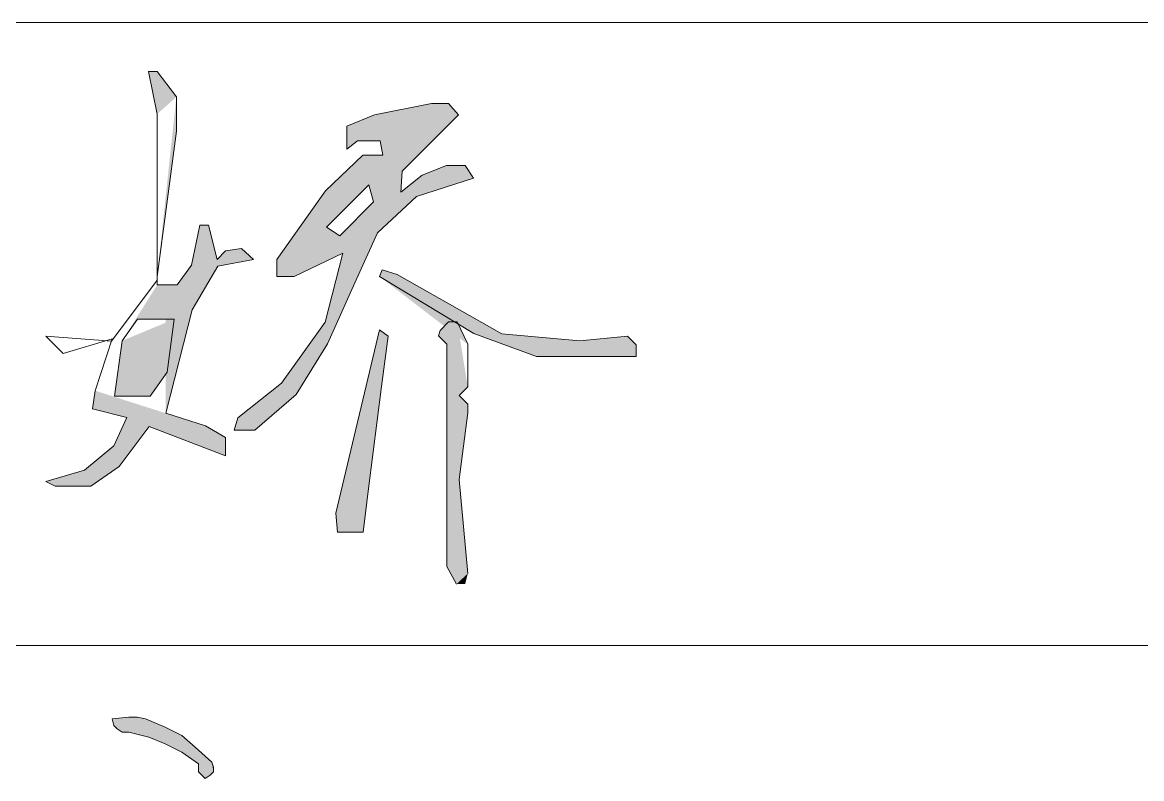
# Model space of a CAD drawing. Header units: millimetres. Extents: x 0 to 594, y 0 to 420.
# Drawn here: x 428.18 to 438.05, y 19.83 to 26.5 of the extents above; entities that cross this region are included whole.
import ezdxf

# ---------------------------------------------------------------- set-up
doc = ezdxf.new("R2010")
doc.units = ezdxf.units.MM
doc.header["$MEASUREMENT"] = 0
doc.linetypes.add('XKITLINE00', pattern=[0])

# ---------------------------------------------------------------- blocks, each defined once
blk = doc.blocks.new('*D20')
at = {"color": 6}
for points in [[(259.2362, 20.8677), (259.0897, 20.853), (259.1043, 20.7944)], [(259.2362, 20.8677), (259.1043, 20.7944), (259.1336, 20.7651)], [(259.2362, 20.8677), (259.1336, 20.7651), (259.1776, 20.7358)], [(259.2362, 20.8677), (259.1776, 20.7358), (259.2362, 20.7358)], [(259.9834, 20.3842), (259.3095, 20.8677), (259.2362, 20.8677)], [(259.2362, 20.8677), (259.2362, 20.7358), (259.412, 20.6918)], [(259.2362, 20.8677), (259.412, 20.6918), (259.5585, 20.6332)], [(259.2362, 20.8677), (259.5585, 20.6332), (259.705, 20.56)], [(259.9834, 20.3842), (259.2362, 20.8677), (259.705, 20.56)], [(259.9834, 20.3842), (259.3827, 20.853), (259.3095, 20.8677)], [(259.9834, 20.3842), (259.5585, 20.7797), (259.3827, 20.853)], [(259.9834, 20.3842), (259.705, 20.7065), (259.5585, 20.7797)], [(259.9834, 20.3842), (259.8223, 20.6039), (259.705, 20.7065)], [(259.9834, 20.3842), (259.705, 20.56), (259.8516, 20.4574)], [(259.9834, 20.3842), (259.9688, 20.4721), (259.8223, 20.6039)], [(259.9834, 20.3842), (259.8516, 20.4574), (259.8516, 20.3842)], [(259.9834, 20.3842), (259.9834, 20.4281), (259.9688, 20.4721)], [(259.9834, 20.3842), (259.8516, 20.3842), (259.9102, 20.3256)], [(259.9834, 20.3842), (259.9102, 20.3256), (259.9541, 20.3549)], [(259.9834, 20.3842), (259.9541, 20.3549), (259.9834, 20.3842)]]:
    blk.add_solid(points, dxfattribs=at)
blk = doc.blocks.new('*D12')
at = {"color": 6}
for points in [[(259.6561, 25.974), (259.4868, 26.2), (259.4112, 26.2)], [(259.6561, 25.974), (259.4112, 26.2), (259.4868, 25.8235)], [(259.4868, 24.3898), (259.6561, 25.6723), (259.6561, 25.974)], [(260.0146, 24.541), (259.8642, 24.8428), (259.7885, 24.4904)], [(260.0146, 24.541), (259.9398, 24.8428), (259.8642, 24.8428)], [(259.3129, 24.0132), (260.0216, 24.482), (260.2308, 24.6369)], [(259.3129, 24.0132), (260.2308, 24.6369), (260.0146, 24.541)], [(260.2308, 24.6369), (260.0902, 24.6167), (260.0146, 24.541)], [(260.0216, 24.482), (260.3356, 24.5399), (260.2308, 24.6369)], [(259.3129, 24.0132), (260.0146, 24.541), (259.663, 24.315)], [(259.3129, 24.0132), (259.7947, 24.0959), (260.0216, 24.482)], [(260.0146, 24.541), (259.7885, 24.4904), (259.663, 24.315)], [(259.1775, 23.8224), (259.3129, 24.0132), (259.4868, 24.315)], [(259.3129, 24.0132), (259.663, 24.315), (259.4868, 24.315)], [(259.3129, 24.0132), (259.5625, 24.0132), (259.7947, 24.0959)], [(259.5625, 24.0132), (259.5625, 23.1829), (259.7947, 24.0959)], [(259.6381, 24.0132), (259.4259, 23.3342), (259.1095, 23.3342)], [(259.6381, 24.0132), (259.1095, 23.3342), (259.1775, 23.8224)], [(259.6381, 24.0132), (259.5747, 23.5453), (259.4259, 23.3342)], [(259.5625, 24.0132), (259.6381, 24.0132), (259.5747, 23.5453)], [(259.5625, 23.1829), (259.6381, 24.0132), (259.5747, 23.5453)], [(259.6381, 24.0132), (259.6381, 24.0132), (259.5747, 23.5453)], [(258.9402, 23.3816), (258.9166, 23.2208), (259.2183, 23.146)], [(258.9402, 23.3816), (259.2183, 23.146), (259.4158, 23.0658)], [(258.9402, 23.3816), (259.4158, 23.0658), (260.0902, 22.8064)], [(258.9402, 23.3816), (260.0902, 22.8064), (260.0902, 22.9697)], [(258.9402, 23.3816), (260.0902, 22.9697), (259.9141, 23.0703)], [(258.9402, 23.3816), (259.9141, 23.0703), (259.5625, 23.1829)], [(259.2183, 23.146), (259.1056, 22.8942), (259.1519, 22.7142)], [(259.2183, 23.146), (259.1519, 22.7142), (259.4158, 23.0658)], [(259.1056, 22.8942), (258.8456, 22.6801), (258.9008, 22.538)], [(259.1056, 22.8942), (258.9008, 22.538), (259.1519, 22.7142)], [(258.8456, 22.6801), (258.5061, 22.5795), (258.5863, 22.538)], [(258.8456, 22.6801), (258.5863, 22.538), (258.9008, 22.538)]]:
    blk.add_solid(points, dxfattribs=at)
blk = doc.blocks.new('*D13')
at = {"color": 6}
for points in [[(260.9806, 24.8237), (261.9052, 25.9171), (261.4769, 25.4605)], [(261.3537, 25.1993), (261.9052, 25.9171), (260.9806, 24.8237)], [(261.9052, 25.9171), (261.4024, 25.8166), (261.1604, 25.7153)], [(261.9052, 25.9171), (261.1604, 25.7153), (261.2519, 25.5881)], [(261.9052, 25.9171), (261.2519, 25.5881), (261.4531, 25.5881)], [(261.3537, 25.1993), (262.1439, 25.8152), (262.0565, 25.9171)], [(261.3537, 25.1993), (262.0565, 25.9171), (261.9052, 25.9171)], [(261.9052, 25.9171), (261.4531, 25.5881), (261.4769, 25.4605)], [(261.3537, 25.1993), (261.6483, 25.3188), (262.1439, 25.8152)], [(261.1604, 25.7153), (261.1604, 25.5142), (261.2519, 25.5881)], [(260.9806, 24.8237), (261.3007, 25.4605), (260.9704, 25.1445)], [(260.9806, 24.8237), (261.4769, 25.4605), (261.3007, 25.4605)], [(261.7746, 25.0949), (262.2774, 25.2582), (262.2022, 25.3705)], [(261.7746, 25.0949), (262.2022, 25.3705), (262.0389, 25.3705)], [(261.7746, 25.0949), (262.0389, 25.3705), (261.8223, 25.283)], [(261.3537, 25.1993), (261.634, 25.1325), (261.6483, 25.3188)], [(261.7746, 25.0949), (261.8223, 25.283), (261.634, 25.1325)], [(261.3537, 25.1993), (260.9806, 24.8237), (261.3537, 25.1993)], [(261.3537, 25.1993), (261.3941, 25.0498), (261.7746, 25.0949)], [(261.3537, 25.1993), (261.7746, 25.0949), (261.634, 25.1325)], [(260.9806, 24.8237), (260.9704, 25.1445), (260.5432, 24.541)], [(261.3941, 25.0498), (261.4289, 24.7753), (261.7746, 25.0949)], [(261.3941, 25.0498), (260.9668, 23.9871), (260.7138, 23.3471)], [(261.3941, 25.0498), (260.7138, 23.3471), (260.9888, 23.7946)], [(261.3941, 25.0498), (261.1233, 24.5942), (260.9668, 23.9871)], [(261.3941, 25.0498), (260.9888, 23.7946), (261.4289, 24.7753)], [(261.3941, 25.0498), (261.0967, 24.7498), (261.1233, 24.5942)], [(261.0967, 24.7498), (260.9806, 24.8237), (260.5432, 24.541)], [(261.0967, 24.7498), (260.5432, 24.541), (260.5432, 24.3898)], [(261.0967, 24.7498), (260.5432, 24.3898), (260.6937, 24.3898)], [(261.0967, 24.7498), (260.6937, 24.3898), (261.1233, 24.5942)], [(260.9668, 23.9871), (260.5835, 23.4477), (260.3493, 23.0325)], [(260.9668, 23.9871), (260.3493, 23.0325), (260.7138, 23.3471)], [(260.5835, 23.4477), (260.1985, 23.1429), (260.1659, 23.0325)], [(260.5835, 23.4477), (260.1659, 23.0325), (260.3493, 23.0325)]]:
    blk.add_solid(points, dxfattribs=at)
blk = doc.blocks.new('*D14')
at = {"color": 6}
for points in [[(261.0757, 22.1323), (261.4485, 23.92), (261.0613, 22.3014)], [(261.0757, 22.1323), (261.5232, 23.862), (261.4485, 23.92)], [(261.0757, 22.1323), (261.4663, 23.4193), (261.5232, 23.862)], [(261.0757, 22.1323), (261.3507, 22.5185), (261.4663, 23.4193)], [(261.0757, 22.1323), (261.3018, 22.1323), (261.3507, 22.5185)], [(261.0757, 22.1323), (261.0613, 22.3014), (261.0757, 22.1323)]]:
    blk.add_solid(points, dxfattribs=at)
blk = doc.blocks.new('*D15')
at = {"color": 6}
for points in [[(261.4483, 24.3898), (261.4709, 24.4487), (262.1326, 23.9894)], [(262.1326, 23.9894), (262.2778, 23.8869), (261.4483, 24.3898)], [(262.2258, 23.7911), (262.1326, 23.9894), (261.4483, 24.3898)], [(262.1326, 23.9894), (261.4709, 24.4487), (261.6035, 24.4086)], [(262.1326, 23.9894), (261.6035, 24.4086), (262.5259, 23.8827)], [(262.1326, 23.9894), (261.9813, 23.9138), (261.9668, 23.8667)], [(262.1326, 23.9894), (261.9668, 23.8667), (262.0424, 23.7911)], [(262.1326, 23.9894), (262.057, 23.9894), (261.9813, 23.9138)], [(262.1326, 23.9894), (262.0424, 23.7911), (262.0424, 21.8304)], [(262.1326, 23.9894), (262.0424, 21.8304), (262.1266, 21.6744)], [(262.1326, 23.9894), (262.1266, 21.6744), (262.1501, 22.5985)], [(262.1326, 23.9894), (262.5259, 23.8827), (262.8306, 23.6833)], [(262.1326, 23.9894), (262.8306, 23.6833), (262.2778, 23.8869)], [(262.1326, 23.9894), (262.1501, 22.5985), (262.1501, 23.3389)], [(262.1326, 23.9894), (262.1501, 23.3389), (262.2258, 23.4146)], [(262.5259, 23.8827), (263.2142, 23.8225), (263.7108, 23.6833)], [(262.5259, 23.8827), (263.7108, 23.6833), (262.8306, 23.6833)], [(263.2142, 23.8225), (263.6351, 23.862), (263.7108, 23.7864)], [(263.2142, 23.8225), (263.7108, 23.7864), (263.7108, 23.6833)], [(262.1501, 22.5985), (262.2258, 23.2633), (262.1501, 23.3389)], [(262.1501, 22.5985), (262.2258, 23.1877), (262.2258, 23.2633)], [(262.1266, 21.6744), (262.2258, 21.769), (262.1501, 22.5985)], [(262.1266, 21.6744), (262.2022, 21.6744), (262.2258, 21.769)]]:
    blk.add_solid(points, dxfattribs=at)

msp = doc.modelspace()

# ---------------------------------------------------------------- linework, layer by layer
at = {"color": 1, "linetype": 'XKITLINE00', "lineweight": 0}
for p, q in [((474.5, 26.5), (404, 26.5)), ((474.5, 21), (404, 21))]:
    msp.add_line(p, q, dxfattribs=at)
at = {"color": 6, "linetype": 'XKITLINE00', "lineweight": 0}
for p, q in [((429.2946, 26.0675), (429.2946, 26.0675)), ((429.2946, 26.0675), (429.3702, 26.0675)), ((429.3702, 25.691), (429.2946, 26.0675)), ((429.2946, 26.0675), (429.2946, 26.0675)), ((429.3702, 26.0675), (429.3702, 26.0675)), ((429.3702, 26.0675), (429.3702, 26.0675)), ((429.3702, 26.0675), (429.3702, 26.0675)), ((429.3702, 26.0675), (429.5395, 25.8415)), ((429.5395, 25.8415), (429.5395, 25.8415)), ((429.5395, 25.8415), (429.5395, 25.8415)), ((429.5395, 25.8415), (429.5395, 25.8415)), ((429.5395, 25.8415), (429.5395, 25.5398)), ((431.2858, 25.6841), (431.7886, 25.7846)), ((431.7886, 25.7846), (431.7886, 25.7846)), ((431.7886, 25.7846), (431.9399, 25.7846)), ((431.9399, 25.7846), (431.9399, 25.7846)), ((431.9399, 25.7846), (431.9399, 25.7846)), ((431.9399, 25.7846), (431.9399, 25.7846)), ((431.9399, 25.7846), (432.0273, 25.6827)), ((429.3702, 25.3893), (429.3702, 25.691)), ((429.3702, 25.691), (429.3702, 25.691)), ((429.3702, 25.691), (429.3702, 25.691)), ((429.3702, 25.691), (429.3702, 25.691)), ((431.0438, 25.5829), (431.2858, 25.6841)), ((432.0273, 25.6827), (431.5317, 25.1863)), ((432.0273, 25.6827), (432.0273, 25.6827)), ((432.0273, 25.6827), (432.0273, 25.6827)), ((432.0273, 25.6827), (432.0273, 25.6827)), ((431.0438, 25.4823), (431.0438, 25.5829)), ((429.5395, 25.5398), (429.3702, 24.2573)), ((429.5395, 25.5398), (429.5395, 25.5398)), ((429.5395, 25.5398), (429.5395, 25.5398)), ((429.5395, 25.5398), (429.5395, 25.5398)), ((431.0438, 25.3817), (431.0438, 25.4823)), ((431.0438, 25.4823), (431.0438, 25.4823)), ((429.3702, 24.2238), (429.3702, 25.3893)), ((429.3702, 25.3893), (429.3702, 25.3893)), ((429.3702, 25.3893), (429.3702, 25.3893)), ((431.1353, 25.4556), (431.0438, 25.3817)), ((431.3365, 25.4556), (431.1353, 25.4556)), ((431.3603, 25.328), (431.3365, 25.4556)), ((431.3365, 25.4556), (431.3365, 25.4556)), ((431.3365, 25.4556), (431.3365, 25.4556)), ((430.8538, 25.012), (431.1841, 25.328)), ((431.1841, 25.328), (431.3603, 25.328)), ((431.3603, 25.328), (431.3603, 25.328)), ((431.3603, 25.328), (431.3603, 25.328)), ((431.5317, 25.1863), (431.5174, 25.0001)), ((431.5317, 25.1863), (431.5317, 25.1863)), ((431.5317, 25.1863), (431.5317, 25.1863)), ((431.5317, 25.1863), (431.5317, 25.1863)), ((431.7057, 25.1505), (431.9223, 25.2381)), ((431.9223, 25.2381), (432.0856, 25.2381)), ((432.0856, 25.2381), (432.0856, 25.2381)), ((432.0856, 25.2381), (432.0856, 25.2381)), ((432.0856, 25.2381), (432.1608, 25.1258)), ((431.2371, 25.0668), (430.864, 24.6912)), ((431.2775, 24.9173), (431.2371, 25.0668)), ((431.2371, 25.0668), (431.2371, 25.0668)), ((431.2371, 25.0668), (431.2371, 25.0668)), ((431.2371, 25.0668), (431.2371, 25.0668)), ((431.5174, 25.0001), (431.7057, 25.1505)), ((432.1608, 25.1258), (431.658, 24.9624)), ((432.1608, 25.1258), (432.1608, 25.1258)), ((432.1608, 25.1258), (432.1608, 25.1258)), ((430.4266, 24.4086), (430.8538, 25.012)), ((431.5174, 25.0001), (431.5174, 25.0001)), ((431.5174, 25.0001), (431.5174, 25.0001)), ((430.9801, 24.6173), (431.2775, 24.9173)), ((431.2775, 24.9173), (431.2775, 24.9173)), ((431.2775, 24.9173), (431.2775, 24.9173)), ((431.2775, 24.9173), (431.2775, 24.9173)), ((431.658, 24.9624), (431.3123, 24.6429)), ((429.6719, 24.3579), (429.7476, 24.7103)), ((429.7476, 24.7103), (429.7476, 24.7103)), ((429.7476, 24.7103), (429.7476, 24.7103)), ((429.7476, 24.7103), (429.8232, 24.7103)), ((429.8232, 24.7103), (429.8232, 24.7103)), ((429.8232, 24.7103), (429.8232, 24.7103)), ((429.8232, 24.7103), (429.8232, 24.7103)), ((429.8232, 24.7103), (429.898, 24.4086)), ((430.864, 24.6912), (430.864, 24.6912)), ((430.864, 24.6912), (430.9801, 24.6173)), ((430.864, 24.6912), (430.864, 24.6912)), ((430.9801, 24.6173), (430.9801, 24.6173)), ((430.9801, 24.6173), (430.9801, 24.6173)), ((430.9801, 24.6173), (430.9801, 24.6173)), ((431.3123, 24.6429), (431.1142, 24.2014)), ((429.898, 24.4086), (429.9736, 24.4842)), ((429.9736, 24.4842), (430.1142, 24.5045)), ((429.9736, 24.4842), (429.9736, 24.4842)), ((429.9736, 24.4842), (429.9736, 24.4842)), ((429.9736, 24.4842), (429.9736, 24.4842)), ((430.1142, 24.5045), (430.1142, 24.5045)), ((430.1142, 24.5045), (430.1142, 24.5045)), ((430.1142, 24.5045), (430.1142, 24.5045)), ((430.1142, 24.5045), (430.219, 24.4074)), ((429.898, 24.4086), (429.898, 24.4086)), ((429.898, 24.4086), (429.898, 24.4086)), ((429.898, 24.4086), (429.898, 24.4086)), ((430.219, 24.4074), (429.905, 24.3495)), ((430.219, 24.4074), (430.219, 24.4074)), ((430.219, 24.4074), (430.219, 24.4074)), ((430.4266, 24.2573), (430.4266, 24.4086)), ((430.4266, 24.4086), (430.4266, 24.4086)), ((430.4266, 24.4086), (430.4266, 24.4086)), ((431.0067, 24.4617), (430.5771, 24.2573)), ((430.8502, 23.8546), (431.0067, 24.4617)), ((431.0067, 24.4617), (431.0067, 24.4617)), ((431.0067, 24.4617), (431.0067, 24.4617)), ((429.5464, 24.1825), (429.6719, 24.3579)), ((429.905, 24.3495), (429.6781, 23.9634)), ((431.3317, 24.2573), (431.3543, 24.3162)), ((431.3543, 24.3162), (431.3543, 24.3162)), ((431.3543, 24.3162), (431.4869, 24.2761)), ((431.3543, 24.3162), (431.3543, 24.3162)), ((428.9682, 23.6861), (429.3702, 24.2238)), ((429.3702, 24.2573), (429.3702, 24.2573)), ((429.3702, 24.2573), (429.3702, 24.2573)), ((429.3702, 24.2573), (429.3702, 24.2573)), ((429.3702, 24.2573), (429.3702, 24.1825)), ((429.3702, 24.1825), (429.3702, 24.1825)), ((429.3702, 24.1825), (429.3702, 24.1825)), ((429.3702, 24.1825), (429.5464, 24.1825)), ((430.5771, 24.2573), (430.4266, 24.2573)), ((430.4266, 24.2573), (430.4266, 24.2573)), ((430.4266, 24.2573), (430.4266, 24.2573)), ((430.4266, 24.2573), (430.4266, 24.2573)), ((430.5771, 24.2573), (430.5771, 24.2573)), ((430.5771, 24.2573), (430.5771, 24.2573)), ((430.5771, 24.2573), (430.5771, 24.2573)), ((431.1142, 24.2014), (430.8722, 23.6621)), ((431.1142, 24.2014), (431.1142, 24.2014)), ((432.1612, 23.7545), (431.3317, 24.2573)), ((431.3317, 24.2573), (431.3317, 24.2573)), ((431.3317, 24.2573), (431.3317, 24.2573)), ((431.4869, 24.2761), (431.4869, 24.2761)), ((431.4869, 24.2761), (431.4869, 24.2761)), ((431.4869, 24.2761), (432.4093, 23.7502)), ((429.6781, 23.9634), (429.4459, 23.0505)), ((429.1963, 23.8808), (429.0609, 23.6899)), ((429.4459, 23.8808), (429.1963, 23.8808)), ((429.5215, 23.8808), (429.4459, 23.8808)), ((429.4459, 23.8808), (429.4459, 23.8808)), ((429.4459, 23.8808), (429.4459, 23.8808)), ((429.4581, 23.4128), (429.5215, 23.8808)), ((429.5215, 23.8808), (429.5215, 23.8808)), ((429.5215, 23.8808), (429.5215, 23.8808)), ((430.4669, 23.3152), (430.8502, 23.8546)), ((430.9447, 22.1689), (431.3319, 23.7875)), ((431.3319, 23.7875), (431.3319, 23.7875)), ((431.3319, 23.7875), (431.4066, 23.7295)), ((431.3319, 23.7875), (431.3319, 23.7875)), ((431.8647, 23.7813), (431.9404, 23.8569)), ((431.9404, 23.8569), (431.9404, 23.8569)), ((431.9404, 23.8569), (431.9404, 23.8569)), ((431.9404, 23.8569), (431.9404, 23.8569)), ((431.9404, 23.8569), (432.016, 23.8569)), ((432.016, 23.8569), (432.016, 23.8569)), ((432.016, 23.8569), (432.1091, 23.6586)), ((432.016, 23.8569), (432.016, 23.8569)), ((428.5407, 23.579), (428.3895, 23.7295)), ((428.3895, 23.7295), (428.3895, 23.7295)), ((428.3895, 23.7295), (428.3895, 23.7295)), ((428.3895, 23.7295), (428.9682, 23.6861)), ((428.9749, 23.706), (428.5407, 23.579)), ((428.8236, 23.2491), (428.9749, 23.706)), ((428.9749, 23.706), (428.9749, 23.706)), ((428.9749, 23.706), (428.9749, 23.706)), ((428.9749, 23.706), (428.9749, 23.706)), ((429.0609, 23.6899), (428.9929, 23.2017)), ((431.4066, 23.7295), (431.3497, 23.2868)), ((431.4066, 23.7295), (431.4066, 23.7295)), ((431.4066, 23.7295), (431.4066, 23.7295)), ((431.4066, 23.7295), (431.4066, 23.7295)), ((431.8502, 23.7342), (431.8647, 23.7813)), ((431.9258, 23.6586), (431.8502, 23.7342)), ((431.8502, 23.7342), (431.8502, 23.7342)), ((431.8502, 23.7342), (431.8502, 23.7342)), ((431.8502, 23.7342), (431.8502, 23.7342)), ((431.8647, 23.7813), (431.8647, 23.7813)), ((431.8647, 23.7813), (431.8647, 23.7813)), ((431.8647, 23.7813), (431.8647, 23.7813)), ((432.714, 23.5508), (432.1612, 23.7545)), ((432.4093, 23.7502), (433.0976, 23.69)), ((433.0976, 23.69), (433.5185, 23.7295)), ((433.5185, 23.7295), (433.5185, 23.7295)), ((433.5185, 23.7295), (433.5185, 23.7295)), ((433.5185, 23.7295), (433.5942, 23.6539)), ((430.8722, 23.6621), (430.5972, 23.2146)), ((431.9258, 21.6979), (431.9258, 23.6586)), ((431.9258, 23.6586), (431.9258, 23.6586)), ((431.9258, 23.6586), (431.9258, 23.6586)), ((431.9258, 23.6586), (431.9258, 23.6586)), ((432.1091, 23.6586), (432.1091, 23.6586)), ((432.1091, 23.6586), (432.1091, 23.6586)), ((432.1091, 23.6586), (432.1091, 23.6586)), ((432.1091, 23.6586), (432.1091, 23.2821)), ((433.5942, 23.6539), (433.5942, 23.6539)), ((433.5942, 23.6539), (433.5942, 23.6539)), ((433.5942, 23.6539), (433.5942, 23.6539)), ((433.5942, 23.6539), (433.5942, 23.5508)), ((428.5407, 23.579), (428.5407, 23.579)), ((428.5407, 23.579), (428.5407, 23.579)), ((428.5407, 23.579), (428.5407, 23.579)), ((432.9908, 23.5508), (432.714, 23.5508)), ((433.5942, 23.5508), (432.9908, 23.5508)), ((432.9908, 23.5508), (432.9908, 23.5508)), ((432.9908, 23.5508), (432.9908, 23.5508)), ((433.5942, 23.5508), (433.5942, 23.5508)), ((433.5942, 23.5508), (433.5942, 23.5508)), ((433.5942, 23.5508), (433.5942, 23.5508)), ((429.3093, 23.2017), (429.4581, 23.4128)), ((430.0819, 23.0104), (430.4669, 23.3152)), ((428.8, 23.0883), (428.8236, 23.2491)), ((428.8236, 23.2491), (428.8236, 23.2491)), ((428.8236, 23.2491), (428.8236, 23.2491)), ((428.8236, 23.2491), (428.8236, 23.2491)), ((428.9929, 23.2017), (428.9929, 23.2017)), ((428.9929, 23.2017), (429.1441, 23.2017)), ((429.1441, 23.2017), (429.1441, 23.2017)), ((429.1441, 23.2017), (429.1441, 23.2017)), ((429.1441, 23.2017), (429.3093, 23.2017)), ((430.5972, 23.2146), (430.2327, 22.9)), ((431.3497, 23.2868), (431.2341, 22.386)), ((431.3497, 23.2868), (431.3497, 23.2868)), ((431.3497, 23.2868), (431.3497, 23.2868)), ((432.1091, 23.2821), (432.0335, 23.2065)), ((432.0335, 23.2065), (432.0335, 23.2065)), ((432.0335, 23.2065), (432.0335, 23.2065)), ((432.0335, 23.2065), (432.0335, 23.2065)), ((432.0335, 23.2065), (432.1091, 23.1308)), ((432.1091, 23.2821), (432.1091, 23.2821)), ((432.1091, 23.2821), (432.1091, 23.2821)), ((432.1091, 23.2821), (432.1091, 23.2821)), ((432.1091, 23.1308), (432.1091, 23.1308)), ((432.1091, 23.1308), (432.1091, 23.1308)), ((432.1091, 23.1308), (432.1091, 23.1308)), ((432.1091, 23.1308), (432.1091, 23.0552)), ((429.1017, 23.0135), (428.8, 23.0883)), ((428.8, 23.0883), (428.8, 23.0883)), ((428.8, 23.0883), (428.8, 23.0883)), ((428.8, 23.0883), (428.8, 23.0883)), ((428.989, 22.7617), (429.1017, 23.0135)), ((429.1017, 23.0135), (429.1017, 23.0135)), ((429.1017, 23.0135), (429.1017, 23.0135)), ((429.4459, 23.0505), (429.4459, 23.0505)), ((429.4459, 23.0505), (429.7974, 22.9378)), ((430.0493, 22.9), (430.0819, 23.0104)), ((430.0819, 23.0104), (430.0819, 23.0104)), ((430.0819, 23.0104), (430.0819, 23.0104)), ((432.1091, 23.0552), (432.0335, 22.466)), ((432.1091, 23.0552), (432.1091, 23.0552)), ((432.1091, 23.0552), (432.1091, 23.0552)), ((432.1091, 23.0552), (432.1091, 23.0552)), ((429.2992, 22.9333), (429.0353, 22.5817)), ((429.9736, 22.6739), (429.2992, 22.9333)), ((429.2992, 22.9333), (429.2992, 22.9333)), ((429.2992, 22.9333), (429.2992, 22.9333)), ((429.7974, 22.9378), (429.9736, 22.8372)), ((430.2327, 22.9), (430.0493, 22.9)), ((430.0493, 22.9), (430.0493, 22.9)), ((430.0493, 22.9), (430.0493, 22.9)), ((430.0493, 22.9), (430.0493, 22.9)), ((430.2327, 22.9), (430.2327, 22.9)), ((430.2327, 22.9), (430.2327, 22.9)), ((429.9736, 22.8372), (429.9736, 22.7488)), ((428.729, 22.5476), (428.989, 22.7617)), ((429.9736, 22.7488), (429.9736, 22.7488)), ((429.9736, 22.7488), (429.9736, 22.7488)), ((429.9736, 22.7488), (429.9736, 22.6739)), ((429.9736, 22.6739), (429.9736, 22.6739)), ((429.9736, 22.6739), (429.9736, 22.6739)), ((429.9736, 22.6739), (429.9736, 22.6739)), ((428.3895, 22.447), (428.729, 22.5476)), ((429.0353, 22.5817), (428.7842, 22.4055)), ((428.4697, 22.4055), (428.3895, 22.447)), ((428.3895, 22.447), (428.3895, 22.447)), ((428.3895, 22.447), (428.3895, 22.447)), ((428.5453, 22.4055), (428.4697, 22.4055)), ((428.4697, 22.4055), (428.4697, 22.4055)), ((428.4697, 22.4055), (428.4697, 22.4055)), ((428.4697, 22.4055), (428.4697, 22.4055)), ((428.7842, 22.4055), (428.5453, 22.4055)), ((428.5453, 22.4055), (428.5453, 22.4055)), ((428.5453, 22.4055), (428.5453, 22.4055)), ((432.0335, 22.466), (432.0335, 22.466)), ((432.0335, 22.466), (432.0335, 22.466)), ((432.0335, 22.466), (432.0335, 22.466)), ((432.0335, 22.466), (432.1091, 21.6365)), ((431.2341, 22.386), (431.1852, 21.9998)), ((430.9591, 21.9998), (430.9447, 22.1689)), ((430.9447, 22.1689), (430.9447, 22.1689)), ((430.9447, 22.1689), (430.9447, 22.1689)), ((430.9447, 22.1689), (430.9447, 22.1689)), ((431.1852, 21.9998), (430.9591, 21.9998)), ((430.9591, 21.9998), (430.9591, 21.9998)), ((430.9591, 21.9998), (430.9591, 21.9998)), ((432.01, 21.5419), (431.9258, 21.6979)), ((431.9258, 21.6979), (431.9258, 21.6979)), ((431.9258, 21.6979), (431.9258, 21.6979)), ((431.9258, 21.6979), (431.9258, 21.6979)), ((429.1196, 20.3677), (428.9731, 20.353)), ((428.9731, 20.353), (428.9877, 20.2944)), ((429.1929, 20.3677), (429.1196, 20.3677)), ((429.2661, 20.353), (429.1929, 20.3677)), ((429.4419, 20.2797), (429.2661, 20.353)), ((428.9877, 20.2944), (429.017, 20.2651)), ((429.017, 20.2651), (429.061, 20.2358)), ((429.061, 20.2358), (429.1196, 20.2358)), ((429.1196, 20.2358), (429.2954, 20.1918)), ((429.5884, 20.2065), (429.4419, 20.2797)), ((429.2954, 20.1918), (429.4419, 20.1332)), ((429.4419, 20.1332), (429.5884, 20.06)), ((429.7056, 20.1039), (429.5884, 20.2065)), ((429.5884, 20.06), (429.735, 19.9574)), ((429.8522, 19.9721), (429.7056, 20.1039)), ((429.735, 19.9574), (429.735, 19.8842)), ((429.8668, 19.9281), (429.8522, 19.9721)), ((429.735, 19.8842), (429.7643, 19.8549)), ((429.7643, 19.8549), (429.7936, 19.8256)), ((429.7936, 19.8256), (429.8375, 19.8549)), ((429.8375, 19.8549), (429.8668, 19.8842)), ((429.8668, 19.8842), (429.8668, 19.9281)), ((429.7936, 19.8256), (429.7936, 19.8256))]:
    msp.add_line(p, q, dxfattribs=at)

# ---------------------------------------------------------------- block references
at = {"lineweight": 0}
for name, p in [('*D12', (169.8834, -0.1325)), ('*D13', (169.8834, -0.1325)), ('*D15', (169.8834, -0.1325)), ('*D14', (169.8834, -0.1325)), ('*D20', (169.8834, -0.5))]:
    msp.add_blockref(name, p, dxfattribs=at)

doc.saveas('drawing.dxf')
